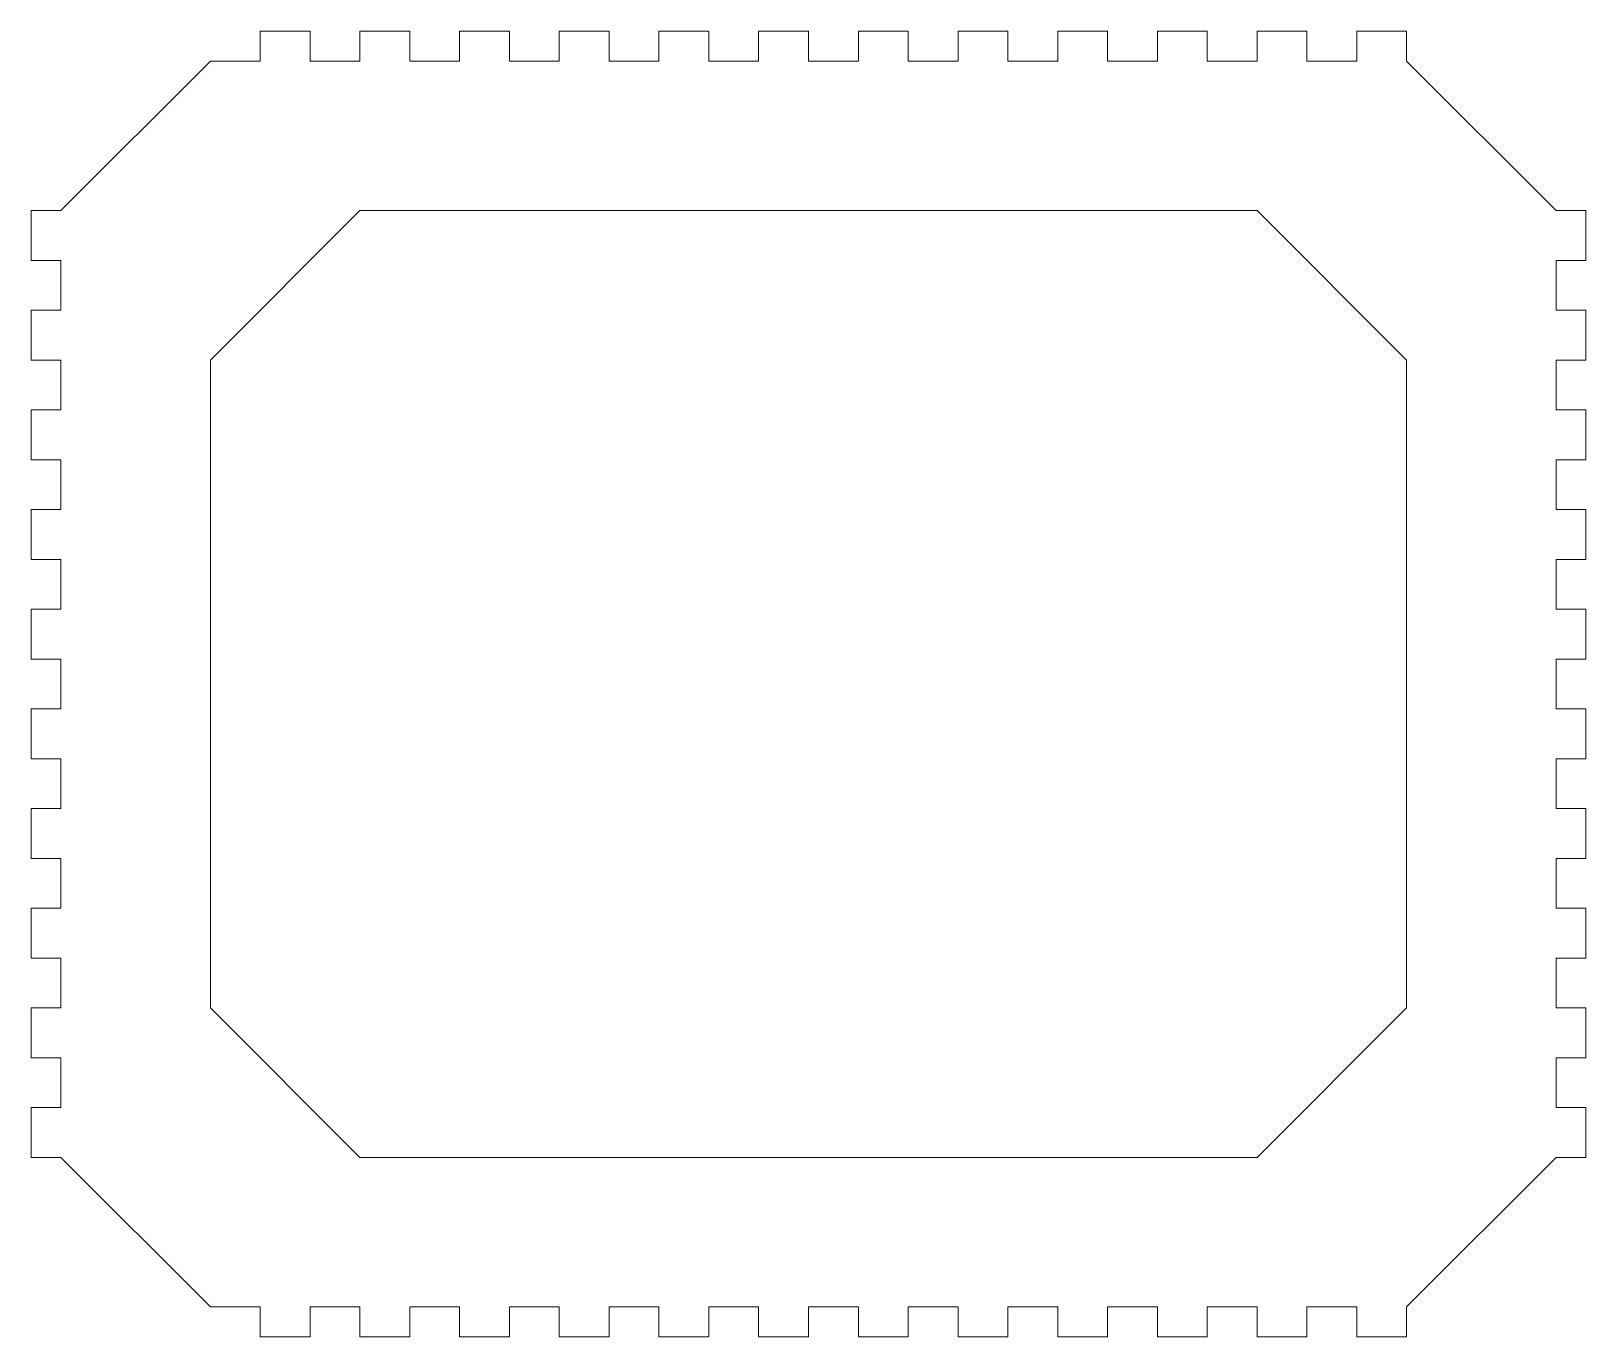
# Model space of a CAD drawing. Header units: millimetres. Extents: x -6 to 306, y -6 to 256.
import ezdxf

# ---------------------------------------------------------------- set-up
doc = ezdxf.new("R2010")
doc.units = ezdxf.units.MM

msp = doc.modelspace()

# ---------------------------------------------------------------- linework, layer by layer
at = {"color": 7, "linetype": 'Continuous', "lineweight": 15}
for p, q in [((40, 256), (40, 250)), ((50, 256), (40, 256)), ((50, 250), (50, 256)), ((60, 256), (60, 250)), ((70, 256), (60, 256)), ((70, 250), (70, 256)), ((80, 256), (80, 250)), ((90, 256), (80, 256)), ((90, 250), (90, 256)), ((100, 256), (100, 250)), ((110, 256), (100, 256)), ((110, 250), (110, 256)), ((120, 256), (120, 250)), ((130, 256), (120, 256)), ((130, 250), (130, 256)), ((140, 256), (140, 250)), ((150, 256), (140, 256)), ((150, 250), (150, 256)), ((160, 256), (160, 250)), ((170, 256), (160, 256)), ((170, 250), (170, 256)), ((180, 256), (180, 250)), ((190, 256), (180, 256)), ((190, 250), (190, 256)), ((200, 256), (200, 250)), ((210, 256), (200, 256)), ((210, 250), (210, 256)), ((220, 256), (220, 250)), ((230, 256), (220, 256)), ((230, 250), (230, 256)), ((240, 256), (240, 250)), ((250, 256), (240, 256)), ((250, 250), (250, 256)), ((260, 256), (260, 250)), ((270, 256), (260, 256)), ((270, 250), (270, 256)), ((30, 250), (0, 220)), ((40, 250), (30, 250)), ((60, 250), (50, 250)), ((80, 250), (70, 250)), ((100, 250), (90, 250)), ((120, 250), (110, 250)), ((140, 250), (130, 250)), ((160, 250), (150, 250)), ((180, 250), (170, 250)), ((200, 250), (190, 250)), ((220, 250), (210, 250)), ((240, 250), (230, 250)), ((260, 250), (250, 250)), ((300, 220), (270, 250)), ((-6, 220), (-6, 210)), ((0, 220), (-6, 220)), ((60, 220), (30, 190)), ((240, 220), (60, 220)), ((270, 190), (240, 220)), ((306, 220), (300, 220)), ((306, 210), (306, 220)), ((-6, 210), (0, 210)), ((0, 210), (0, 200)), ((300, 210), (306, 210)), ((300, 200), (300, 210)), ((-6, 200), (-6, 190)), ((0, 200), (-6, 200)), ((306, 200), (300, 200)), ((306, 190), (306, 200)), ((-6, 190), (0, 190)), ((0, 190), (0, 180)), ((30, 190), (30, 60)), ((270, 60), (270, 190)), ((300, 190), (306, 190)), ((300, 180), (300, 190)), ((-6, 180), (-6, 170)), ((0, 180), (-6, 180)), ((306, 180), (300, 180)), ((306, 170), (306, 180)), ((-6, 170), (0, 170)), ((0, 170), (0, 160)), ((300, 170), (306, 170)), ((300, 160), (300, 170)), ((-6, 160), (-6, 150)), ((0, 160), (-6, 160)), ((306, 160), (300, 160)), ((306, 150), (306, 160)), ((-6, 150), (0, 150)), ((0, 150), (0, 140)), ((300, 150), (306, 150)), ((300, 140), (300, 150)), ((-6, 140), (-6, 130)), ((0, 140), (-6, 140)), ((306, 140), (300, 140)), ((306, 130), (306, 140)), ((-6, 130), (0, 130)), ((0, 130), (0, 120)), ((300, 130), (306, 130)), ((300, 120), (300, 130)), ((-6, 120), (-6, 110)), ((0, 120), (-6, 120)), ((306, 120), (300, 120)), ((306, 110), (306, 120)), ((-6, 110), (0, 110)), ((0, 110), (0, 100)), ((300, 110), (306, 110)), ((300, 100), (300, 110)), ((-6, 100), (-6, 90)), ((0, 100), (-6, 100)), ((306, 100), (300, 100)), ((306, 90), (306, 100)), ((-6, 90), (0, 90)), ((0, 90), (0, 80)), ((300, 90), (306, 90)), ((300, 80), (300, 90)), ((-6, 80), (-6, 70)), ((0, 80), (-6, 80)), ((306, 80), (300, 80)), ((306, 70), (306, 80)), ((-6, 70), (0, 70)), ((0, 70), (0, 60)), ((300, 70), (306, 70)), ((300, 60), (300, 70)), ((-6, 60), (-6, 50)), ((0, 60), (-6, 60)), ((30, 60), (60, 30)), ((240, 30), (270, 60)), ((306, 60), (300, 60)), ((306, 50), (306, 60)), ((-6, 50), (0, 50)), ((0, 50), (0, 40)), ((300, 50), (306, 50)), ((300, 40), (300, 50)), ((0, 40), (-6, 40)), ((-6, 40), (-6, 30)), ((306, 40), (300, 40)), ((306, 30), (306, 40)), ((-6, 30), (0, 30)), ((0, 30), (30, 0)), ((60, 30), (240, 30)), ((270, 0), (300, 30)), ((300, 30), (306, 30)), ((30, 0), (40, 0)), ((40, 0), (40, -6)), ((50, 0), (60, 0)), ((50, -6), (50, 0)), ((60, 0), (60, -6)), ((70, 0), (80, 0)), ((70, -6), (70, 0)), ((80, 0), (80, -6)), ((90, 0), (100, 0)), ((90, -6), (90, 0)), ((100, 0), (100, -6)), ((110, 0), (120, 0)), ((110, -6), (110, 0)), ((120, 0), (120, -6)), ((130, 0), (140, 0)), ((130, -6), (130, 0)), ((140, 0), (140, -6)), ((150, 0), (160, 0)), ((150, -6), (150, 0)), ((160, 0), (160, -6)), ((170, 0), (180, 0)), ((170, -6), (170, 0)), ((180, 0), (180, -6)), ((190, 0), (200, 0)), ((190, -6), (190, 0)), ((200, 0), (200, -6)), ((210, 0), (220, 0)), ((210, -6), (210, 0)), ((220, 0), (220, -6)), ((230, 0), (240, 0)), ((230, -6), (230, 0)), ((240, 0), (240, -6)), ((250, 0), (260, 0)), ((250, -6), (250, 0)), ((260, 0), (260, -6)), ((270, -6), (270, 0)), ((40, -6), (50, -6)), ((60, -6), (70, -6)), ((80, -6), (90, -6)), ((100, -6), (110, -6)), ((120, -6), (130, -6)), ((140, -6), (150, -6)), ((160, -6), (170, -6)), ((180, -6), (190, -6)), ((200, -6), (210, -6)), ((220, -6), (230, -6)), ((240, -6), (250, -6)), ((260, -6), (270, -6))]:
    msp.add_line(p, q, dxfattribs=at)

doc.saveas('drawing.dxf')
